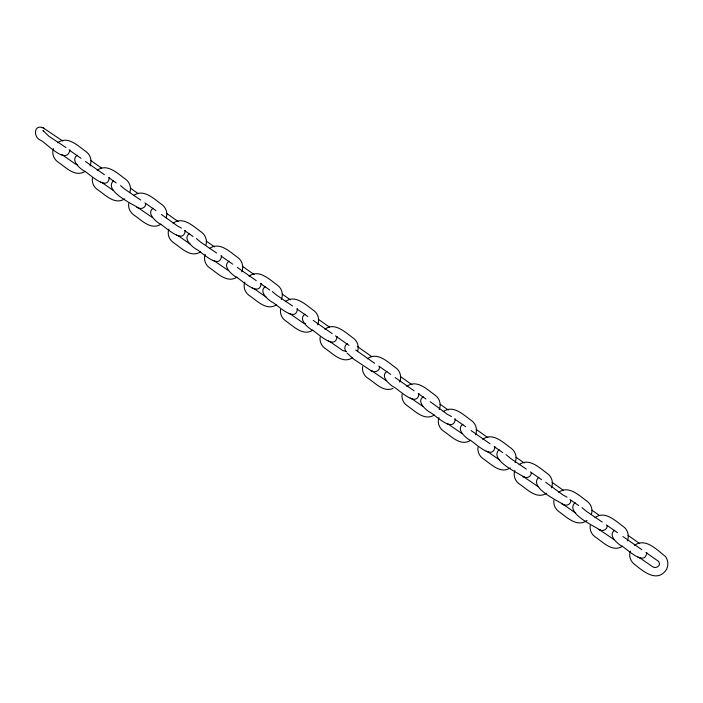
<?xml version="1.0" encoding="UTF-8"?>
<svg xmlns="http://www.w3.org/2000/svg" width="703" height="703" viewBox="0 0 703 703"><rect width="100%" height="100%" fill="white"/><g stroke="black" fill="none" stroke-linecap="round" stroke-linejoin="round"><path stroke-width="1.05" d="M145.679 203.914C145.82 207.613 141.259 209.564 138.254 207.983M379.541 367.107C379.69 370.806 375.13 372.757 372.115 371.175M531.257 472.97C531.406 476.669 526.837 478.62 523.832 477.038M570.862 500.606C571.012 504.306 566.442 506.257 563.437 504.675M607.172 525.941C607.313 529.64 602.752 531.591 599.747 530.009M92.409 178.105C91.724 182.367 93.631 186.805 97.102 189.344C104.809 194.336 114.589 205.452 124.659 198.887M128.719 203.439C128.034 207.693 129.932 212.139 133.403 214.679C141.11 219.67 150.89 230.786 160.969 224.222M280.541 309.382C279.847 313.635 281.754 318.081 285.225 320.612C292.931 325.612 302.712 336.728 312.782 330.164M320.146 337.018C319.452 341.271 321.359 345.718 324.83 348.249C332.537 353.249 342.317 364.365 352.388 357.801M362.581 366.632C361.896 370.885 363.803 375.332 367.274 377.863C374.971 382.335 382.889 392.661 392.959 388.469M402.081 394.19C401.395 398.452 403.302 402.889 406.773 405.429C414.48 410.429 424.261 421.536 434.331 414.972M477.996 447.161C477.311 451.423 479.209 455.86 482.68 458.4C490.386 463.391 500.167 474.507 510.237 467.943M553.902 500.132C553.217 504.385 555.124 508.831 558.586 511.362C566.372 516.828 576.97 527.883 587.093 520.387M590.212 525.466C589.518 529.719 591.425 534.166 594.896 536.697C602.603 541.697 612.383 552.813 622.454 546.249M53.481 148.57C51.635 153.254 53.577 158.869 57.602 161.778C65.309 166.778 75.089 177.894 85.16 171.33M90.028 165.926C92.225 161.005 90.573 154.853 86.188 151.734C78.411 146.268 67.813 135.213 57.69 142.709M129.809 192.499C131.654 187.815 129.712 182.2 125.696 179.291C117.911 173.834 107.313 162.78 97.19 170.275M166.119 217.833C167.964 213.15 166.013 207.534 161.998 204.626C154.212 199.169 143.614 188.114 133.5 195.61M168.887 229.108C167.042 233.783 168.992 239.398 173.008 242.307C180.715 247.307 190.495 258.423 200.575 251.859M205.724 245.47C207.57 240.786 205.619 235.171 201.603 232.262C193.817 226.805 183.219 215.751 173.105 223.246M205.197 254.442C203.352 259.117 205.294 264.732 209.309 267.641C217.025 272.641 226.805 283.757 236.876 277.193M241.744 271.789C243.932 266.876 242.289 260.725 237.904 257.597C230.118 252.14 219.529 241.076 209.406 248.581M244.802 282.079C242.957 286.754 244.899 292.369 248.915 295.278C256.63 300.278 266.411 311.394 276.481 304.83M281.349 299.425C283.537 294.513 281.894 288.353 277.509 285.233C269.724 279.776 259.135 268.713 249.011 276.217M317.651 324.76C319.847 319.839 318.195 313.687 313.819 310.568C306.033 305.111 295.436 294.047 285.321 301.543M357.546 351.403C359.382 346.728 357.44 341.113 353.424 338.205C345.639 332.739 335.041 321.684 324.927 329.18M399.699 382.01C401.888 377.098 400.244 370.938 395.859 367.818C388.082 362.361 377.485 351.298 367.361 358.794M439.199 409.568C441.396 404.656 439.744 398.504 435.359 395.376C427.582 389.919 416.984 378.864 406.861 386.36M438.953 417.556C437.108 422.239 439.059 427.855 443.075 430.763C450.781 435.755 460.562 446.871 470.632 440.306M475.5 434.902C477.697 429.99 476.045 423.839 471.669 420.71C463.883 415.253 453.286 404.199 443.171 411.694M515.106 462.539C517.303 457.627 515.65 451.475 511.274 448.347C503.489 442.89 492.891 431.835 482.776 439.331M514.868 470.527C513.023 475.21 514.965 480.817 518.981 483.734C526.696 488.726 536.477 499.842 546.547 493.278M551.416 487.873C553.604 482.961 551.96 476.81 547.575 473.681C539.79 468.224 529.192 457.17 519.078 464.665M591.302 514.526C593.147 509.842 591.205 504.227 587.181 501.318C579.395 495.861 568.797 484.806 558.683 492.302M627.322 540.844C629.519 535.932 627.867 529.781 623.491 526.652C615.705 521.195 605.107 510.132 594.993 517.636M630.38 551.134C628.535 555.809 630.477 561.425 634.501 564.333C642.639 570.757 655.811 582.435 665.302 571.152C668.755 566.882 668.764 560.405 665.187 556.214C656.927 550.071 645.706 537.452 634.598 545.273M77.286 155.258C70.318 159.889 79.219 167.903 83.631 170.697C87.304 171.594 107.541 193.061 109.369 177.56M113.587 180.592C102.779 190.847 134.001 204.696 139.132 208.316M153.192 208.229C146.224 212.86 155.126 220.874 159.537 223.659C163.21 224.565 183.457 246.032 185.284 230.522M189.494 233.563C182.534 238.194 191.436 246.208 195.847 248.994C199.52 249.899 219.758 271.367 221.586 255.857M229.099 261.2C222.139 265.831 231.041 273.845 235.452 276.631C239.125 277.536 259.363 299.003 261.191 283.494M265.409 286.534C258.44 291.165 267.342 299.17 271.753 301.965C275.427 302.87 295.664 324.338 297.501 308.828M305.014 314.171C298.046 318.802 306.947 326.807 311.359 329.602C315.032 330.507 335.269 351.975 337.106 336.465M347.458 343.785C344.268 344.997 344.154 349.409 346.096 351.755M386.958 371.351C379.989 375.982 388.891 383.987 393.302 386.782C396.975 387.687 417.213 409.146 419.041 393.645M423.259 396.677C416.29 401.308 425.192 409.322 429.603 412.116C433.276 413.012 453.523 434.48 455.351 418.979M462.864 424.313C455.895 428.944 464.797 436.958 469.209 439.753C472.882 440.649 493.128 462.117 494.956 446.616M499.165 449.648C488.357 459.903 519.579 473.752 524.71 477.372M538.77 477.284C527.962 487.539 559.184 501.388 564.316 505.009M575.08 502.619C564.272 512.874 595.494 526.723 600.626 530.343M614.686 530.255C607.717 534.886 616.619 542.901 621.03 545.686C624.703 546.591 644.941 568.059 646.769 552.549M346.184 351.421L342.792 350.577L330.006 341.658M42.575 127.665C33.63 124.326 33.401 137.375 40.352 140.125C45.677 142.217 66.68 166.18 69.869 149.994M77.84 164.977L75.564 164.107L62.778 155.187M305.462 323.811L303.186 322.941L290.401 314.021M43.278 127.937L62.795 141.048M61.02 154.537L61.741 154.818M62.444 155.091L63.323 155.425M100.52 182.103L101.241 182.376M101.944 182.648L102.823 182.982M136.821 207.438L137.551 207.71M176.427 235.074L177.156 235.347M177.859 235.619L178.738 235.953M212.737 260.409L213.457 260.681M214.16 260.954L215.039 261.288M252.342 288.045L253.062 288.318M253.765 288.59L254.644 288.924M288.643 313.38L289.372 313.652M290.075 313.925L290.954 314.259M328.248 341.008L328.978 341.289M329.681 341.561L330.559 341.895M347.027 353.082L353.802 359.215L371.412 370.903M410.192 398.188L410.912 398.46M411.615 398.742L412.494 399.076M446.493 423.522L447.222 423.795M447.925 424.067L448.804 424.401M487.53 451.704L488.409 452.038M486.098 451.159L486.828 451.431M522.408 476.493L523.129 476.766M562.013 504.13L562.734 504.403M598.315 529.464L599.044 529.737M639.352 557.646L640.231 557.98M637.92 557.101L638.649 557.374M41.697 127.331L44.008 128.218M66.038 147.577L48.999 136.329L42.98 130.512L43.472 131.566M181.453 228.106L177.499 225.988L161.409 214.468M370.692 370.63L372.994 371.509M451.511 416.554L447.565 414.445L430.201 401.677M567.031 497.162L563.085 495.044L545.713 482.284M152.56 217.622L138.588 208.079M228.475 270.593L214.494 261.05M386.43 380.815L372.449 371.272M462.231 433.707L449.103 424.761M538.146 486.678L524.166 477.135M614.053 539.649L600.072 530.106M104.439 174.713L85.502 161.497M140.749 200.047L124.809 189.221L120.529 185.592M216.656 253.018L200.715 242.192L196.436 238.563M256.261 280.655L237.324 267.439M292.562 305.99L276.631 295.163L272.342 291.534M332.168 333.626L313.23 320.41M374.611 363.24L355.674 350.024M414.111 390.806L395.174 377.581M490.026 443.769L471.08 430.552M526.327 469.103L510.387 458.277L506.107 454.648M602.234 522.074L586.302 511.248L582.014 507.619M641.839 549.711L622.902 536.494M90.634 160.381L101.663 168.14M130.486 188.184L137.964 193.466M166.541 213.343L178.202 221.577M206.392 241.155L214.512 246.911M242.447 266.314L254.117 274.548M282.307 294.126L290.418 299.882M318.362 319.285L329.391 327.044M357.247 346.421L371.834 356.658M400.306 376.465L411.967 384.699M440.157 404.278L448.268 410.025M476.212 429.436L487.873 437.661M516.064 457.24L524.183 462.996M552.119 482.399L563.156 490.158M591.979 510.211L599.457 515.492M628.034 535.37L639.695 543.604M69.079 149.994L81.012 158.324M108.578 177.56L116.25 182.912M144.888 202.895L155.961 210.628M184.494 230.531L193.017 236.472M220.795 255.866L232.728 264.187M260.4 283.502L269.776 290.04M296.701 308.828L307.782 316.561M335.454 335.876L349.022 345.393M378.75 366.078L390.683 374.409M418.25 393.645L425.921 398.996M454.56 418.979L465.632 426.712M494.165 446.616L502.68 452.565M530.466 471.95L541.547 479.683M570.071 499.587L578.595 505.527M606.373 524.921L617.454 532.646M645.978 552.558L658.685 561.477L659.555 563.955C659.106 567.136 654.941 568.586 652.463 566.662L639.677 557.743M102.278 182.754L113.359 190.478M179.045 236.313L190.118 244.046M254.099 288.687L266.033 297.017M411.949 398.838L423.03 406.571M487.856 451.809L499.789 460.131M563.771 504.772L575.704 513.102"/></g></svg>
